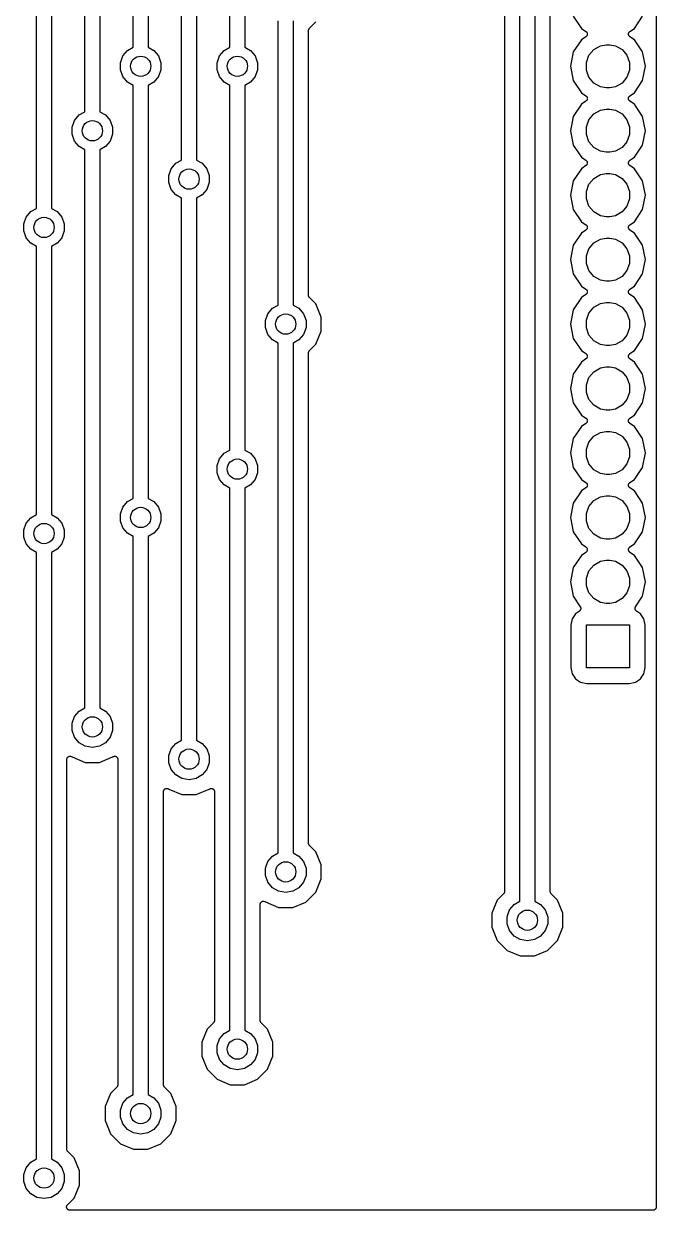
# Model space of a CAD drawing. Extents: x 64 to 244, y -149 to -41.
# Drawn here: x 219.54 to 244.47, y -149.22 to -102.46 of the extents above; entities that cross this region are included whole.
import ezdxf

# ---------------------------------------------------------------- set-up
doc = ezdxf.new("R2010")
doc.units = 0
doc.header["$MEASUREMENT"] = 0
doc.layers.add('BLACK', color=7, linetype='CONTINUOUS')

msp = doc.modelspace()

# ---------------------------------------------------------------- linework, layer by layer
at = {"layer": 'BLACK', "linetype": 'CONTINUOUS'}
for p, q in [((244.475, -42.037), (244.475, -149.098)), ((239.095, -137.044), (239.095, -71.8706)), ((239.695, -71.8706), (239.695, -137.044)), ((240.295, -136.662), (240.295, -72.2525)), ((227.665, -103.389), (227.665, -82.6656)), ((228.265, -82.6656), (228.265, -103.389)), ((223.855, -103.389), (223.855, -85.2056)), ((224.455, -85.2056), (224.455, -103.389)), ((220.045, -109.739), (220.045, -87.7456)), ((220.645, -87.7456), (220.645, -109.739)), ((238.495, -93.9915), (238.495, -136.662)), ((221.95, -105.929), (221.95, -98.5406)), ((222.55, -98.5406), (222.55, -105.929)), ((225.76, -107.834), (225.76, -101.081)), ((226.36, -101.081), (226.36, -107.834)), ((229.57, -113.549), (229.57, -102.351)), ((230.17, -102.351), (230.17, -113.549)), ((230.807, -102.643), (231.057, -102.393)), ((241.204, -102.166), (241.525, -102.645)), ((243.615, -102.645), (243.936, -102.166)), ((230.77, -102.721), (230.775, -102.705)), ((230.771, -102.727), (230.77, -102.721)), ((230.77, -102.733), (230.771, -102.727)), ((230.77, -113.167), (230.77, -102.733)), ((230.775, -102.705), (230.778, -102.689)), ((230.778, -102.689), (230.78, -102.684)), ((230.78, -102.684), (230.782, -102.679)), ((230.782, -102.679), (230.791, -102.665)), ((230.791, -102.665), (230.8, -102.651)), ((230.8, -102.651), (230.804, -102.647)), ((230.804, -102.647), (230.807, -102.643)), ((241.525, -102.645), (241.703, -102.764)), ((241.703, -102.764), (241.713, -102.774)), ((241.713, -102.774), (241.724, -102.782)), ((241.724, -102.782), (241.729, -102.789)), ((241.729, -102.789), (241.735, -102.795)), ((241.735, -102.795), (241.741, -102.807)), ((241.741, -102.807), (241.748, -102.819)), ((241.748, -102.819), (241.75, -102.827)), ((241.75, -102.827), (241.754, -102.834)), ((241.754, -102.834), (241.756, -102.848)), ((241.756, -102.848), (241.759, -102.862)), ((241.759, -102.862), (241.758, -102.87)), ((241.758, -102.87), (241.759, -102.878)), ((243.381, -102.862), (243.384, -102.848)), ((243.382, -102.87), (243.381, -102.862)), ((243.381, -102.878), (243.382, -102.87)), ((243.384, -102.848), (243.386, -102.834)), ((243.386, -102.834), (243.39, -102.827)), ((243.39, -102.827), (243.392, -102.819)), ((243.392, -102.819), (243.399, -102.807)), ((243.399, -102.807), (243.405, -102.795)), ((243.405, -102.795), (243.411, -102.789)), ((243.411, -102.789), (243.416, -102.782)), ((243.416, -102.782), (243.427, -102.774)), ((243.427, -102.774), (243.437, -102.764)), ((243.437, -102.764), (243.615, -102.645)), ((241.525, -103.095), (241.204, -103.574)), ((241.703, -102.976), (241.525, -103.095)), ((241.713, -102.966), (241.703, -102.976)), ((241.724, -102.958), (241.713, -102.966)), ((241.729, -102.951), (241.724, -102.958)), ((241.735, -102.945), (241.729, -102.951)), ((241.741, -102.933), (241.735, -102.945)), ((241.748, -102.921), (241.741, -102.933)), ((241.75, -102.913), (241.748, -102.921)), ((241.754, -102.906), (241.75, -102.913)), ((241.756, -102.892), (241.754, -102.906)), ((241.759, -102.878), (241.756, -102.892)), ((242.015, -103.479), (242.275, -103.329)), ((242.275, -103.329), (242.496, -103.29)), ((242.496, -103.29), (242.644, -103.29)), ((242.644, -103.29), (242.865, -103.329)), ((242.865, -103.329), (243.125, -103.479)), ((243.384, -102.892), (243.381, -102.878)), ((243.386, -102.906), (243.384, -102.892)), ((243.39, -102.913), (243.386, -102.906)), ((243.392, -102.921), (243.39, -102.913)), ((243.399, -102.933), (243.392, -102.921)), ((243.405, -102.945), (243.399, -102.933)), ((243.411, -102.951), (243.405, -102.945)), ((243.416, -102.958), (243.411, -102.951)), ((243.427, -102.966), (243.416, -102.958)), ((243.437, -102.976), (243.427, -102.966)), ((243.615, -103.095), (243.437, -102.976)), ((243.936, -103.574), (243.615, -103.095)), ((223.355, -103.999), (223.451, -103.734)), ((223.451, -103.734), (223.633, -103.518)), ((223.633, -103.518), (223.855, -103.389)), ((224.455, -103.389), (224.677, -103.518)), ((224.677, -103.518), (224.859, -103.734)), ((224.859, -103.734), (224.955, -103.999)), ((227.165, -103.999), (227.261, -103.734)), ((227.261, -103.734), (227.443, -103.518)), ((227.443, -103.518), (227.665, -103.389)), ((228.265, -103.389), (228.487, -103.518)), ((228.487, -103.518), (228.669, -103.734)), ((228.669, -103.734), (228.765, -103.999)), ((241.204, -103.574), (241.092, -104.14)), ((241.72, -103.99), (241.823, -103.708)), ((241.823, -103.708), (242.015, -103.479)), ((243.125, -103.479), (243.317, -103.708)), ((243.317, -103.708), (243.42, -103.99)), ((244.048, -104.14), (243.936, -103.574)), ((223.355, -104.281), (223.355, -103.999)), ((224.955, -103.999), (224.955, -104.281)), ((227.165, -104.281), (227.165, -103.999)), ((228.765, -103.999), (228.765, -104.281)), ((241.092, -104.14), (241.204, -104.706)), ((241.72, -104.29), (241.72, -103.99)), ((243.42, -103.99), (243.42, -104.29)), ((243.936, -104.706), (244.048, -104.14)), ((223.451, -104.546), (223.355, -104.281)), ((223.633, -104.762), (223.451, -104.546)), ((224.859, -104.546), (224.677, -104.762)), ((224.955, -104.281), (224.859, -104.546)), ((227.261, -104.546), (227.165, -104.281)), ((227.443, -104.762), (227.261, -104.546)), ((228.669, -104.546), (228.487, -104.762)), ((228.765, -104.281), (228.669, -104.546)), ((241.204, -104.706), (241.525, -105.185)), ((241.823, -104.572), (241.72, -104.29)), ((242.015, -104.801), (241.823, -104.572)), ((243.317, -104.572), (243.125, -104.801)), ((243.42, -104.29), (243.317, -104.572)), ((243.615, -105.185), (243.936, -104.706)), ((223.855, -104.891), (223.633, -104.762)), ((223.855, -121.169), (223.855, -104.891)), ((224.677, -104.762), (224.455, -104.891)), ((224.455, -104.891), (224.455, -121.169)), ((227.665, -104.891), (227.443, -104.762)), ((227.665, -119.264), (227.665, -104.891)), ((228.487, -104.762), (228.265, -104.891)), ((228.265, -104.891), (228.265, -119.264)), ((241.525, -105.185), (241.703, -105.304)), ((242.275, -104.951), (242.015, -104.801)), ((242.496, -104.99), (242.275, -104.951)), ((242.644, -104.99), (242.496, -104.99)), ((242.865, -104.951), (242.644, -104.99)), ((243.125, -104.801), (242.865, -104.951)), ((243.437, -105.304), (243.615, -105.185)), ((241.525, -105.635), (241.204, -106.114)), ((241.703, -105.516), (241.525, -105.635)), ((241.703, -105.304), (241.713, -105.314)), ((241.713, -105.506), (241.703, -105.516)), ((241.713, -105.314), (241.724, -105.322)), ((241.724, -105.498), (241.713, -105.506)), ((241.724, -105.322), (241.729, -105.329)), ((241.729, -105.491), (241.724, -105.498)), ((241.729, -105.329), (241.735, -105.335)), ((241.735, -105.485), (241.729, -105.491)), ((241.735, -105.335), (241.741, -105.347)), ((241.741, -105.473), (241.735, -105.485)), ((241.741, -105.347), (241.748, -105.359)), ((241.748, -105.461), (241.741, -105.473)), ((241.748, -105.359), (241.75, -105.367)), ((241.75, -105.453), (241.748, -105.461)), ((241.75, -105.367), (241.754, -105.374)), ((241.754, -105.446), (241.75, -105.453)), ((241.754, -105.374), (241.756, -105.388)), ((241.756, -105.432), (241.754, -105.446)), ((241.756, -105.388), (241.759, -105.402)), ((241.759, -105.418), (241.756, -105.432)), ((241.759, -105.402), (241.758, -105.41)), ((241.758, -105.41), (241.759, -105.418)), ((243.381, -105.402), (243.384, -105.388)), ((243.382, -105.41), (243.381, -105.402)), ((243.381, -105.418), (243.382, -105.41)), ((243.384, -105.432), (243.381, -105.418)), ((243.384, -105.388), (243.386, -105.374)), ((243.386, -105.446), (243.384, -105.432)), ((243.386, -105.374), (243.39, -105.367)), ((243.39, -105.453), (243.386, -105.446)), ((243.39, -105.367), (243.392, -105.359)), ((243.392, -105.461), (243.39, -105.453)), ((243.392, -105.359), (243.399, -105.347)), ((243.399, -105.473), (243.392, -105.461)), ((243.399, -105.347), (243.405, -105.335)), ((243.405, -105.485), (243.399, -105.473)), ((243.405, -105.335), (243.411, -105.329)), ((243.411, -105.491), (243.405, -105.485)), ((243.411, -105.329), (243.416, -105.322)), ((243.416, -105.498), (243.411, -105.491)), ((243.416, -105.322), (243.427, -105.314)), ((243.427, -105.506), (243.416, -105.498)), ((243.427, -105.314), (243.437, -105.304)), ((243.437, -105.516), (243.427, -105.506)), ((243.615, -105.635), (243.437, -105.516)), ((243.936, -106.114), (243.615, -105.635)), ((221.546, -106.274), (221.728, -106.058)), ((221.728, -106.058), (221.95, -105.929)), ((222.55, -105.929), (222.772, -106.058)), ((222.772, -106.058), (222.954, -106.274)), ((241.204, -106.114), (241.092, -106.68)), ((241.823, -106.248), (242.015, -106.019)), ((242.015, -106.019), (242.275, -105.869)), ((242.275, -105.869), (242.496, -105.83)), ((242.496, -105.83), (242.644, -105.83)), ((242.644, -105.83), (242.865, -105.869)), ((242.865, -105.869), (243.125, -106.019)), ((243.125, -106.019), (243.317, -106.248)), ((244.048, -106.68), (243.936, -106.114)), ((221.45, -106.539), (221.546, -106.274)), ((221.45, -106.821), (221.45, -106.539)), ((222.954, -106.274), (223.05, -106.539)), ((223.05, -106.539), (223.05, -106.821)), ((241.72, -106.53), (241.823, -106.248)), ((241.72, -106.83), (241.72, -106.53)), ((243.317, -106.248), (243.42, -106.53)), ((243.42, -106.53), (243.42, -106.83)), ((221.546, -107.086), (221.45, -106.821)), ((223.05, -106.821), (222.954, -107.086)), ((241.092, -106.68), (241.204, -107.246)), ((241.823, -107.112), (241.72, -106.83)), ((243.42, -106.83), (243.317, -107.112)), ((243.936, -107.246), (244.048, -106.68)), ((221.728, -107.302), (221.546, -107.086)), ((221.95, -107.431), (221.728, -107.302)), ((221.95, -129.424), (221.95, -107.431)), ((222.772, -107.302), (222.55, -107.431)), ((222.55, -107.431), (222.55, -129.424)), ((222.954, -107.086), (222.772, -107.302)), ((241.204, -107.246), (241.525, -107.725)), ((242.015, -107.341), (241.823, -107.112)), ((242.275, -107.491), (242.015, -107.341)), ((242.496, -107.53), (242.275, -107.491)), ((242.644, -107.53), (242.496, -107.53)), ((242.865, -107.491), (242.644, -107.53)), ((243.125, -107.341), (242.865, -107.491)), ((243.317, -107.112), (243.125, -107.341)), ((243.615, -107.725), (243.936, -107.246)), ((225.356, -108.179), (225.538, -107.963)), ((225.538, -107.963), (225.76, -107.834)), ((226.36, -107.834), (226.582, -107.963)), ((226.582, -107.963), (226.764, -108.179)), ((241.525, -107.725), (241.703, -107.844)), ((241.703, -107.844), (241.713, -107.854)), ((241.713, -107.854), (241.724, -107.862)), ((241.724, -107.862), (241.729, -107.869)), ((241.729, -107.869), (241.735, -107.875)), ((241.735, -107.875), (241.741, -107.887)), ((241.741, -108.013), (241.735, -108.025)), ((241.741, -107.887), (241.748, -107.899)), ((241.748, -108.001), (241.741, -108.013)), ((241.748, -107.899), (241.75, -107.907)), ((241.75, -107.993), (241.748, -108.001)), ((241.75, -107.907), (241.754, -107.914)), ((241.754, -107.986), (241.75, -107.993)), ((241.754, -107.914), (241.756, -107.928)), ((241.756, -107.972), (241.754, -107.986)), ((241.756, -107.928), (241.759, -107.942)), ((241.759, -107.958), (241.756, -107.972)), ((241.759, -107.942), (241.758, -107.95)), ((241.758, -107.95), (241.759, -107.958)), ((243.381, -107.942), (243.384, -107.928)), ((243.382, -107.95), (243.381, -107.942)), ((243.381, -107.958), (243.382, -107.95)), ((243.384, -107.972), (243.381, -107.958)), ((243.384, -107.928), (243.386, -107.914)), ((243.386, -107.986), (243.384, -107.972)), ((243.386, -107.914), (243.39, -107.907)), ((243.39, -107.993), (243.386, -107.986)), ((243.39, -107.907), (243.392, -107.899)), ((243.392, -108.001), (243.39, -107.993)), ((243.392, -107.899), (243.399, -107.887)), ((243.399, -108.013), (243.392, -108.001)), ((243.399, -107.887), (243.405, -107.875)), ((243.405, -108.025), (243.399, -108.013)), ((243.405, -107.875), (243.411, -107.869)), ((243.411, -107.869), (243.416, -107.862)), ((243.416, -107.862), (243.427, -107.854)), ((243.427, -107.854), (243.437, -107.844)), ((243.437, -107.844), (243.615, -107.725)), ((225.26, -108.444), (225.356, -108.179)), ((225.26, -108.726), (225.26, -108.444)), ((226.764, -108.179), (226.86, -108.444)), ((226.86, -108.444), (226.86, -108.726)), ((241.525, -108.175), (241.204, -108.654)), ((241.703, -108.056), (241.525, -108.175)), ((241.713, -108.046), (241.703, -108.056)), ((241.724, -108.038), (241.713, -108.046)), ((241.729, -108.031), (241.724, -108.038)), ((241.735, -108.025), (241.729, -108.031)), ((242.015, -108.559), (242.275, -108.409)), ((242.275, -108.409), (242.496, -108.37)), ((242.496, -108.37), (242.644, -108.37)), ((242.644, -108.37), (242.865, -108.409)), ((242.865, -108.409), (243.125, -108.559)), ((243.411, -108.031), (243.405, -108.025)), ((243.416, -108.038), (243.411, -108.031)), ((243.427, -108.046), (243.416, -108.038)), ((243.437, -108.056), (243.427, -108.046)), ((243.615, -108.175), (243.437, -108.056)), ((243.936, -108.654), (243.615, -108.175)), ((225.356, -108.991), (225.26, -108.726)), ((226.86, -108.726), (226.764, -108.991)), ((241.204, -108.654), (241.092, -109.22)), ((241.72, -109.07), (241.823, -108.788)), ((241.823, -108.788), (242.015, -108.559)), ((243.125, -108.559), (243.317, -108.788)), ((243.317, -108.788), (243.42, -109.07)), ((244.048, -109.22), (243.936, -108.654)), ((225.538, -109.207), (225.356, -108.991)), ((225.76, -109.336), (225.538, -109.207)), ((225.76, -130.694), (225.76, -109.336)), ((226.582, -109.207), (226.36, -109.336)), ((226.36, -109.336), (226.36, -130.694)), ((226.764, -108.991), (226.582, -109.207)), ((241.092, -109.22), (241.204, -109.786)), ((241.72, -109.37), (241.72, -109.07)), ((241.823, -109.652), (241.72, -109.37)), ((243.42, -109.37), (243.317, -109.652)), ((243.42, -109.07), (243.42, -109.37)), ((243.936, -109.786), (244.048, -109.22)), ((219.641, -110.084), (219.823, -109.868)), ((219.823, -109.868), (220.045, -109.739)), ((220.645, -109.739), (220.867, -109.868)), ((220.867, -109.868), (221.049, -110.084)), ((241.204, -109.786), (241.525, -110.265)), ((242.015, -109.881), (241.823, -109.652)), ((242.275, -110.031), (242.015, -109.881)), ((243.125, -109.881), (242.865, -110.031)), ((243.317, -109.652), (243.125, -109.881)), ((243.615, -110.265), (243.936, -109.786)), ((219.545, -110.349), (219.641, -110.084)), ((219.545, -110.631), (219.545, -110.349)), ((221.049, -110.084), (221.145, -110.349)), ((221.145, -110.349), (221.145, -110.631)), ((241.525, -110.265), (241.703, -110.384)), ((242.496, -110.07), (242.275, -110.031)), ((242.644, -110.07), (242.496, -110.07)), ((242.865, -110.031), (242.644, -110.07)), ((243.437, -110.384), (243.615, -110.265)), ((219.641, -110.896), (219.545, -110.631)), ((221.145, -110.631), (221.049, -110.896)), ((241.525, -110.715), (241.204, -111.194)), ((241.703, -110.596), (241.525, -110.715)), ((241.703, -110.384), (241.713, -110.394)), ((241.713, -110.586), (241.703, -110.596)), ((241.713, -110.394), (241.724, -110.402)), ((241.724, -110.578), (241.713, -110.586)), ((241.724, -110.402), (241.729, -110.409)), ((241.729, -110.571), (241.724, -110.578)), ((241.729, -110.409), (241.735, -110.415)), ((241.735, -110.565), (241.729, -110.571)), ((241.735, -110.415), (241.741, -110.427)), ((241.741, -110.553), (241.735, -110.565)), ((241.741, -110.427), (241.748, -110.439)), ((241.748, -110.541), (241.741, -110.553)), ((241.748, -110.439), (241.75, -110.447)), ((241.75, -110.533), (241.748, -110.541)), ((241.75, -110.447), (241.754, -110.454)), ((241.754, -110.526), (241.75, -110.533)), ((241.754, -110.454), (241.756, -110.468)), ((241.756, -110.512), (241.754, -110.526)), ((241.756, -110.468), (241.759, -110.482)), ((241.759, -110.498), (241.756, -110.512)), ((241.759, -110.482), (241.758, -110.49)), ((241.758, -110.49), (241.759, -110.498)), ((243.381, -110.482), (243.384, -110.468)), ((243.382, -110.49), (243.381, -110.482)), ((243.381, -110.498), (243.382, -110.49)), ((243.384, -110.512), (243.381, -110.498)), ((243.384, -110.468), (243.386, -110.454)), ((243.386, -110.526), (243.384, -110.512)), ((243.386, -110.454), (243.39, -110.447)), ((243.39, -110.533), (243.386, -110.526)), ((243.39, -110.447), (243.392, -110.439)), ((243.392, -110.541), (243.39, -110.533)), ((243.392, -110.439), (243.399, -110.427)), ((243.399, -110.553), (243.392, -110.541)), ((243.399, -110.427), (243.405, -110.415)), ((243.405, -110.565), (243.399, -110.553)), ((243.405, -110.415), (243.411, -110.409)), ((243.411, -110.571), (243.405, -110.565)), ((243.411, -110.409), (243.416, -110.402)), ((243.416, -110.578), (243.411, -110.571)), ((243.416, -110.402), (243.427, -110.394)), ((243.427, -110.586), (243.416, -110.578)), ((243.427, -110.394), (243.437, -110.384)), ((243.437, -110.596), (243.427, -110.586)), ((243.615, -110.715), (243.437, -110.596)), ((243.936, -111.194), (243.615, -110.715)), ((219.823, -111.112), (219.641, -110.896)), ((220.045, -111.241), (219.823, -111.112)), ((220.045, -121.804), (220.045, -111.241)), ((220.867, -111.112), (220.645, -111.241)), ((220.645, -111.241), (220.645, -121.804)), ((221.049, -110.896), (220.867, -111.112)), ((241.204, -111.194), (241.092, -111.76)), ((241.823, -111.328), (242.015, -111.099)), ((242.015, -111.099), (242.275, -110.949)), ((242.275, -110.949), (242.496, -110.91)), ((242.496, -110.91), (242.644, -110.91)), ((242.644, -110.91), (242.865, -110.949)), ((242.865, -110.949), (243.125, -111.099)), ((243.125, -111.099), (243.317, -111.328)), ((244.048, -111.76), (243.936, -111.194)), ((241.092, -111.76), (241.204, -112.326)), ((241.72, -111.61), (241.823, -111.328)), ((241.72, -111.91), (241.72, -111.61)), ((243.317, -111.328), (243.42, -111.61)), ((243.42, -111.61), (243.42, -111.91)), ((243.936, -112.326), (244.048, -111.76)), ((241.823, -112.192), (241.72, -111.91)), ((242.015, -112.421), (241.823, -112.192)), ((243.317, -112.192), (243.125, -112.421)), ((243.42, -111.91), (243.317, -112.192)), ((241.204, -112.326), (241.525, -112.805)), ((242.275, -112.571), (242.015, -112.421)), ((242.496, -112.61), (242.275, -112.571)), ((242.644, -112.61), (242.496, -112.61)), ((242.865, -112.571), (242.644, -112.61)), ((243.125, -112.421), (242.865, -112.571)), ((243.615, -112.805), (243.936, -112.326)), ((241.525, -112.805), (241.703, -112.924)), ((241.703, -113.136), (241.525, -113.255)), ((241.703, -112.924), (241.713, -112.934)), ((241.713, -113.126), (241.703, -113.136)), ((241.713, -112.934), (241.724, -112.942)), ((241.724, -113.118), (241.713, -113.126)), ((241.724, -112.942), (241.729, -112.949)), ((241.729, -113.111), (241.724, -113.118)), ((241.729, -112.949), (241.735, -112.955)), ((241.735, -113.105), (241.729, -113.111)), ((241.735, -112.955), (241.741, -112.967)), ((241.741, -113.093), (241.735, -113.105)), ((241.741, -112.967), (241.748, -112.979)), ((241.748, -113.081), (241.741, -113.093)), ((241.748, -112.979), (241.75, -112.987)), ((241.75, -113.073), (241.748, -113.081)), ((241.75, -112.987), (241.754, -112.994)), ((241.754, -113.066), (241.75, -113.073)), ((241.754, -112.994), (241.756, -113.008)), ((241.756, -113.052), (241.754, -113.066)), ((241.756, -113.008), (241.759, -113.022)), ((241.759, -113.038), (241.756, -113.052)), ((241.759, -113.022), (241.758, -113.03)), ((241.758, -113.03), (241.759, -113.038)), ((243.381, -113.022), (243.384, -113.008)), ((243.382, -113.03), (243.381, -113.022)), ((243.381, -113.038), (243.382, -113.03)), ((243.384, -113.052), (243.381, -113.038)), ((243.384, -113.008), (243.386, -112.994)), ((243.386, -113.066), (243.384, -113.052)), ((243.386, -112.994), (243.39, -112.987)), ((243.39, -113.073), (243.386, -113.066)), ((243.39, -112.987), (243.392, -112.979)), ((243.392, -113.081), (243.39, -113.073)), ((243.392, -112.979), (243.399, -112.967)), ((243.399, -113.093), (243.392, -113.081)), ((243.399, -112.967), (243.405, -112.955)), ((243.405, -113.105), (243.399, -113.093)), ((243.405, -112.955), (243.411, -112.949)), ((243.411, -113.111), (243.405, -113.105)), ((243.411, -112.949), (243.416, -112.942)), ((243.416, -113.118), (243.411, -113.111)), ((243.416, -112.942), (243.427, -112.934)), ((243.427, -113.126), (243.416, -113.118)), ((243.427, -112.934), (243.437, -112.924)), ((243.437, -113.136), (243.427, -113.126)), ((243.437, -112.924), (243.615, -112.805)), ((243.615, -113.255), (243.437, -113.136)), ((229.348, -113.678), (229.57, -113.549)), ((230.17, -113.549), (230.392, -113.678)), ((230.771, -113.173), (230.77, -113.167)), ((230.77, -113.179), (230.771, -113.173)), ((230.775, -113.195), (230.77, -113.179)), ((230.778, -113.211), (230.775, -113.195)), ((230.78, -113.216), (230.778, -113.211)), ((230.782, -113.221), (230.78, -113.216)), ((230.791, -113.235), (230.782, -113.221)), ((230.8, -113.249), (230.791, -113.235)), ((230.804, -113.253), (230.8, -113.249)), ((230.807, -113.257), (230.804, -113.253)), ((231.057, -113.507), (230.807, -113.257)), ((231.27, -114.022), (231.057, -113.507)), ((241.525, -113.255), (241.204, -113.734)), ((242.015, -113.639), (242.275, -113.489)), ((242.275, -113.489), (242.496, -113.45)), ((242.496, -113.45), (242.644, -113.45)), ((242.644, -113.45), (242.865, -113.489)), ((242.865, -113.489), (243.125, -113.639)), ((243.936, -113.734), (243.615, -113.255)), ((229.07, -114.159), (229.166, -113.894)), ((229.166, -113.894), (229.348, -113.678)), ((230.392, -113.678), (230.574, -113.894)), ((230.574, -113.894), (230.67, -114.159)), ((231.27, -114.578), (231.27, -114.022)), ((241.204, -113.734), (241.092, -114.3)), ((241.72, -114.15), (241.823, -113.868)), ((241.823, -113.868), (242.015, -113.639)), ((243.125, -113.639), (243.317, -113.868)), ((243.317, -113.868), (243.42, -114.15)), ((244.048, -114.3), (243.936, -113.734)), ((229.07, -114.441), (229.07, -114.159)), ((229.166, -114.706), (229.07, -114.441)), ((230.67, -114.441), (230.574, -114.706)), ((230.67, -114.159), (230.67, -114.441)), ((241.092, -114.3), (241.204, -114.866)), ((241.72, -114.45), (241.72, -114.15)), ((241.823, -114.732), (241.72, -114.45)), ((243.42, -114.45), (243.317, -114.732)), ((243.42, -114.15), (243.42, -114.45)), ((243.936, -114.866), (244.048, -114.3)), ((229.348, -114.922), (229.166, -114.706)), ((229.57, -115.051), (229.348, -114.922)), ((230.392, -114.922), (230.17, -115.051)), ((230.574, -114.706), (230.392, -114.922)), ((231.057, -115.093), (231.27, -114.578)), ((241.204, -114.866), (241.525, -115.345)), ((242.015, -114.961), (241.823, -114.732)), ((242.275, -115.111), (242.015, -114.961)), ((243.125, -114.961), (242.865, -115.111)), ((243.317, -114.732), (243.125, -114.961)), ((243.615, -115.345), (243.936, -114.866)), ((229.57, -135.139), (229.57, -115.051)), ((230.17, -115.051), (230.17, -135.139)), ((230.77, -115.421), (230.775, -115.405)), ((230.771, -115.427), (230.77, -115.421)), ((230.77, -115.433), (230.771, -115.427)), ((230.77, -134.757), (230.77, -115.433)), ((230.775, -115.405), (230.778, -115.389)), ((230.778, -115.389), (230.78, -115.384)), ((230.78, -115.384), (230.782, -115.379)), ((230.782, -115.379), (230.791, -115.365)), ((230.791, -115.365), (230.8, -115.351)), ((230.8, -115.351), (230.804, -115.347)), ((230.804, -115.347), (230.807, -115.343)), ((230.807, -115.343), (231.057, -115.093)), ((241.525, -115.345), (241.703, -115.464)), ((241.703, -115.464), (241.713, -115.474)), ((241.713, -115.474), (241.724, -115.482)), ((241.724, -115.482), (241.729, -115.489)), ((241.729, -115.489), (241.735, -115.495)), ((241.735, -115.495), (241.741, -115.507)), ((242.496, -115.15), (242.275, -115.111)), ((242.644, -115.15), (242.496, -115.15)), ((242.865, -115.111), (242.644, -115.15)), ((243.399, -115.507), (243.405, -115.495)), ((243.405, -115.495), (243.411, -115.489)), ((243.411, -115.489), (243.416, -115.482)), ((243.416, -115.482), (243.427, -115.474)), ((243.427, -115.474), (243.437, -115.464)), ((243.437, -115.464), (243.615, -115.345)), ((241.525, -115.795), (241.204, -116.274)), ((241.703, -115.676), (241.525, -115.795)), ((241.713, -115.666), (241.703, -115.676)), ((241.724, -115.658), (241.713, -115.666)), ((241.729, -115.651), (241.724, -115.658)), ((241.735, -115.645), (241.729, -115.651)), ((241.741, -115.633), (241.735, -115.645)), ((241.741, -115.507), (241.748, -115.519)), ((241.748, -115.621), (241.741, -115.633)), ((241.748, -115.519), (241.75, -115.527)), ((241.75, -115.613), (241.748, -115.621)), ((241.75, -115.527), (241.754, -115.534)), ((241.754, -115.606), (241.75, -115.613)), ((241.754, -115.534), (241.756, -115.548)), ((241.756, -115.592), (241.754, -115.606)), ((241.756, -115.548), (241.759, -115.562)), ((241.759, -115.578), (241.756, -115.592)), ((241.759, -115.562), (241.758, -115.57)), ((241.758, -115.57), (241.759, -115.578)), ((243.381, -115.562), (243.384, -115.548)), ((243.382, -115.57), (243.381, -115.562)), ((243.381, -115.578), (243.382, -115.57)), ((243.384, -115.592), (243.381, -115.578)), ((243.384, -115.548), (243.386, -115.534)), ((243.386, -115.606), (243.384, -115.592)), ((243.386, -115.534), (243.39, -115.527)), ((243.39, -115.613), (243.386, -115.606)), ((243.39, -115.527), (243.392, -115.519)), ((243.392, -115.621), (243.39, -115.613)), ((243.392, -115.519), (243.399, -115.507)), ((243.399, -115.633), (243.392, -115.621)), ((243.405, -115.645), (243.399, -115.633)), ((243.411, -115.651), (243.405, -115.645)), ((243.416, -115.658), (243.411, -115.651)), ((243.427, -115.666), (243.416, -115.658)), ((243.437, -115.676), (243.427, -115.666)), ((243.615, -115.795), (243.437, -115.676)), ((243.936, -116.274), (243.615, -115.795)), ((241.204, -116.274), (241.092, -116.84)), ((241.72, -116.69), (241.823, -116.408)), ((241.823, -116.408), (242.015, -116.179)), ((242.015, -116.179), (242.275, -116.029)), ((242.275, -116.029), (242.496, -115.99)), ((242.496, -115.99), (242.644, -115.99)), ((242.644, -115.99), (242.865, -116.029)), ((242.865, -116.029), (243.125, -116.179)), ((243.125, -116.179), (243.317, -116.408)), ((243.317, -116.408), (243.42, -116.69)), ((244.048, -116.84), (243.936, -116.274)), ((241.092, -116.84), (241.204, -117.406)), ((241.72, -116.99), (241.72, -116.69)), ((243.42, -116.69), (243.42, -116.99)), ((243.936, -117.406), (244.048, -116.84)), ((241.823, -117.272), (241.72, -116.99)), ((242.015, -117.501), (241.823, -117.272)), ((243.317, -117.272), (243.125, -117.501)), ((243.42, -116.99), (243.317, -117.272)), ((241.204, -117.406), (241.525, -117.885)), ((242.275, -117.651), (242.015, -117.501)), ((242.496, -117.69), (242.275, -117.651)), ((242.644, -117.69), (242.496, -117.69)), ((242.865, -117.651), (242.644, -117.69)), ((243.125, -117.501), (242.865, -117.651)), ((243.615, -117.885), (243.936, -117.406)), ((241.525, -117.885), (241.703, -118.004)), ((241.703, -118.216), (241.525, -118.335)), ((241.703, -118.004), (241.713, -118.014)), ((241.713, -118.206), (241.703, -118.216)), ((241.713, -118.014), (241.724, -118.022)), ((241.724, -118.198), (241.713, -118.206)), ((241.724, -118.022), (241.729, -118.029)), ((241.729, -118.191), (241.724, -118.198)), ((241.729, -118.029), (241.735, -118.035)), ((241.735, -118.185), (241.729, -118.191)), ((241.735, -118.035), (241.741, -118.047)), ((241.741, -118.173), (241.735, -118.185)), ((241.741, -118.047), (241.748, -118.059)), ((241.748, -118.161), (241.741, -118.173)), ((241.748, -118.059), (241.75, -118.067)), ((241.75, -118.153), (241.748, -118.161)), ((241.75, -118.067), (241.754, -118.074)), ((241.754, -118.146), (241.75, -118.153)), ((241.754, -118.074), (241.756, -118.088)), ((241.756, -118.132), (241.754, -118.146)), ((241.756, -118.088), (241.759, -118.102)), ((241.759, -118.118), (241.756, -118.132)), ((241.759, -118.102), (241.758, -118.11)), ((241.758, -118.11), (241.759, -118.118)), ((243.381, -118.102), (243.384, -118.088)), ((243.382, -118.11), (243.381, -118.102)), ((243.381, -118.118), (243.382, -118.11)), ((243.384, -118.132), (243.381, -118.118)), ((243.384, -118.088), (243.386, -118.074)), ((243.386, -118.146), (243.384, -118.132)), ((243.386, -118.074), (243.39, -118.067)), ((243.39, -118.153), (243.386, -118.146)), ((243.39, -118.067), (243.392, -118.059)), ((243.392, -118.161), (243.39, -118.153)), ((243.392, -118.059), (243.399, -118.047)), ((243.399, -118.173), (243.392, -118.161)), ((243.399, -118.047), (243.405, -118.035)), ((243.405, -118.185), (243.399, -118.173)), ((243.405, -118.035), (243.411, -118.029)), ((243.411, -118.191), (243.405, -118.185)), ((243.411, -118.029), (243.416, -118.022)), ((243.416, -118.198), (243.411, -118.191)), ((243.416, -118.022), (243.427, -118.014)), ((243.427, -118.206), (243.416, -118.198)), ((243.427, -118.014), (243.437, -118.004)), ((243.437, -118.216), (243.427, -118.206)), ((243.437, -118.004), (243.615, -117.885)), ((243.615, -118.335), (243.437, -118.216)), ((241.525, -118.335), (241.204, -118.814)), ((241.823, -118.948), (242.015, -118.719)), ((242.015, -118.719), (242.275, -118.569)), ((242.275, -118.569), (242.496, -118.53)), ((242.496, -118.53), (242.644, -118.53)), ((242.644, -118.53), (242.865, -118.569)), ((242.865, -118.569), (243.125, -118.719)), ((243.125, -118.719), (243.317, -118.948)), ((243.936, -118.814), (243.615, -118.335)), ((241.204, -118.814), (241.092, -119.38)), ((241.72, -119.23), (241.823, -118.948)), ((241.72, -119.53), (241.72, -119.23)), ((243.317, -118.948), (243.42, -119.23)), ((243.42, -119.23), (243.42, -119.53)), ((244.048, -119.38), (243.936, -118.814)), ((227.165, -119.874), (227.261, -119.609)), ((227.261, -119.609), (227.443, -119.393)), ((227.443, -119.393), (227.665, -119.264)), ((228.265, -119.264), (228.487, -119.393)), ((228.487, -119.393), (228.669, -119.609)), ((228.669, -119.609), (228.765, -119.874)), ((241.092, -119.38), (241.204, -119.946)), ((241.823, -119.812), (241.72, -119.53)), ((243.42, -119.53), (243.317, -119.812)), ((243.936, -119.946), (244.048, -119.38)), ((227.165, -120.156), (227.165, -119.874)), ((227.261, -120.421), (227.165, -120.156)), ((228.765, -120.156), (228.669, -120.421)), ((228.765, -119.874), (228.765, -120.156)), ((241.204, -119.946), (241.525, -120.425)), ((242.015, -120.041), (241.823, -119.812)), ((242.275, -120.191), (242.015, -120.041)), ((243.125, -120.041), (242.865, -120.191)), ((243.317, -119.812), (243.125, -120.041)), ((243.615, -120.425), (243.936, -119.946)), ((227.443, -120.637), (227.261, -120.421)), ((227.665, -120.766), (227.443, -120.637)), ((228.487, -120.637), (228.265, -120.766)), ((228.669, -120.421), (228.487, -120.637)), ((241.525, -120.425), (241.703, -120.544)), ((241.703, -120.544), (241.713, -120.554)), ((241.713, -120.554), (241.724, -120.562)), ((241.724, -120.562), (241.729, -120.569)), ((241.729, -120.569), (241.735, -120.575)), ((241.735, -120.575), (241.741, -120.587)), ((241.741, -120.587), (241.748, -120.599)), ((241.748, -120.599), (241.75, -120.607)), ((241.75, -120.607), (241.754, -120.614)), ((241.754, -120.614), (241.756, -120.628)), ((241.756, -120.628), (241.759, -120.642)), ((241.759, -120.642), (241.758, -120.65)), ((242.496, -120.23), (242.275, -120.191)), ((242.644, -120.23), (242.496, -120.23)), ((242.865, -120.191), (242.644, -120.23)), ((243.381, -120.642), (243.384, -120.628)), ((243.382, -120.65), (243.381, -120.642)), ((243.384, -120.628), (243.386, -120.614)), ((243.386, -120.614), (243.39, -120.607)), ((243.39, -120.607), (243.392, -120.599)), ((243.392, -120.599), (243.399, -120.587)), ((243.399, -120.587), (243.405, -120.575)), ((243.405, -120.575), (243.411, -120.569)), ((243.411, -120.569), (243.416, -120.562)), ((243.416, -120.562), (243.427, -120.554)), ((243.427, -120.554), (243.437, -120.544)), ((243.437, -120.544), (243.615, -120.425)), ((227.665, -142.124), (227.665, -120.766)), ((228.265, -120.766), (228.265, -142.124)), ((241.525, -120.875), (241.204, -121.354)), ((241.703, -120.756), (241.525, -120.875)), ((241.713, -120.746), (241.703, -120.756)), ((241.724, -120.738), (241.713, -120.746)), ((241.729, -120.731), (241.724, -120.738)), ((241.735, -120.725), (241.729, -120.731)), ((241.741, -120.713), (241.735, -120.725)), ((241.748, -120.701), (241.741, -120.713)), ((241.75, -120.693), (241.748, -120.701)), ((241.754, -120.686), (241.75, -120.693)), ((241.756, -120.672), (241.754, -120.686)), ((241.759, -120.658), (241.756, -120.672)), ((241.758, -120.65), (241.759, -120.658)), ((242.015, -121.259), (242.275, -121.109)), ((242.275, -121.109), (242.496, -121.07)), ((242.496, -121.07), (242.644, -121.07)), ((242.644, -121.07), (242.865, -121.109)), ((242.865, -121.109), (243.125, -121.259)), ((243.381, -120.658), (243.382, -120.65)), ((243.384, -120.672), (243.381, -120.658)), ((243.386, -120.686), (243.384, -120.672)), ((243.39, -120.693), (243.386, -120.686)), ((243.392, -120.701), (243.39, -120.693)), ((243.399, -120.713), (243.392, -120.701)), ((243.405, -120.725), (243.399, -120.713)), ((243.411, -120.731), (243.405, -120.725)), ((243.416, -120.738), (243.411, -120.731)), ((243.427, -120.746), (243.416, -120.738)), ((243.437, -120.756), (243.427, -120.746)), ((243.615, -120.875), (243.437, -120.756)), ((243.936, -121.354), (243.615, -120.875)), ((223.355, -121.779), (223.451, -121.514)), ((223.451, -121.514), (223.633, -121.298)), ((223.633, -121.298), (223.855, -121.169)), ((224.455, -121.169), (224.677, -121.298)), ((224.677, -121.298), (224.859, -121.514)), ((224.859, -121.514), (224.955, -121.779)), ((241.204, -121.354), (241.092, -121.92)), ((241.72, -121.77), (241.823, -121.488)), ((241.823, -121.488), (242.015, -121.259)), ((243.125, -121.259), (243.317, -121.488)), ((243.317, -121.488), (243.42, -121.77)), ((244.048, -121.92), (243.936, -121.354)), ((219.641, -122.149), (219.823, -121.933)), ((219.823, -121.933), (220.045, -121.804)), ((220.645, -121.804), (220.867, -121.933)), ((220.867, -121.933), (221.049, -122.149)), ((223.355, -122.061), (223.355, -121.779)), ((224.955, -121.779), (224.955, -122.061)), ((241.092, -121.92), (241.204, -122.486)), ((241.72, -122.07), (241.72, -121.77)), ((243.42, -121.77), (243.42, -122.07)), ((243.936, -122.486), (244.048, -121.92)), ((219.545, -122.414), (219.641, -122.149)), ((219.545, -122.696), (219.545, -122.414)), ((221.049, -122.149), (221.145, -122.414)), ((221.145, -122.414), (221.145, -122.696)), ((223.451, -122.326), (223.355, -122.061)), ((223.633, -122.542), (223.451, -122.326)), ((224.859, -122.326), (224.677, -122.542)), ((224.955, -122.061), (224.859, -122.326)), ((241.204, -122.486), (241.525, -122.965)), ((241.823, -122.352), (241.72, -122.07)), ((242.015, -122.581), (241.823, -122.352)), ((243.317, -122.352), (243.125, -122.581)), ((243.42, -122.07), (243.317, -122.352)), ((243.615, -122.965), (243.936, -122.486)), ((219.641, -122.961), (219.545, -122.696)), ((219.823, -123.177), (219.641, -122.961)), ((221.049, -122.961), (220.867, -123.177)), ((221.145, -122.696), (221.049, -122.961)), ((223.855, -122.671), (223.633, -122.542)), ((223.855, -144.664), (223.855, -122.671)), ((224.677, -122.542), (224.455, -122.671)), ((224.455, -122.671), (224.455, -144.664)), ((241.525, -122.965), (241.703, -123.084)), ((242.275, -122.731), (242.015, -122.581)), ((242.496, -122.77), (242.275, -122.731)), ((242.644, -122.77), (242.496, -122.77)), ((242.865, -122.731), (242.644, -122.77)), ((243.125, -122.581), (242.865, -122.731)), ((243.437, -123.084), (243.615, -122.965)), ((220.045, -123.306), (219.823, -123.177)), ((220.045, -147.204), (220.045, -123.306)), ((220.867, -123.177), (220.645, -123.306)), ((220.645, -123.306), (220.645, -147.204)), ((241.525, -123.415), (241.204, -123.894)), ((241.703, -123.296), (241.525, -123.415)), ((241.703, -123.084), (241.713, -123.094)), ((241.713, -123.286), (241.703, -123.296)), ((241.713, -123.094), (241.724, -123.102)), ((241.724, -123.278), (241.713, -123.286)), ((241.724, -123.102), (241.729, -123.109)), ((241.729, -123.271), (241.724, -123.278)), ((241.729, -123.109), (241.735, -123.115)), ((241.735, -123.265), (241.729, -123.271)), ((241.735, -123.115), (241.741, -123.127)), ((241.741, -123.253), (241.735, -123.265)), ((241.741, -123.127), (241.748, -123.139)), ((241.748, -123.241), (241.741, -123.253)), ((241.748, -123.139), (241.75, -123.147)), ((241.75, -123.233), (241.748, -123.241)), ((241.75, -123.147), (241.754, -123.154)), ((241.754, -123.226), (241.75, -123.233)), ((241.754, -123.154), (241.756, -123.168)), ((241.756, -123.212), (241.754, -123.226)), ((241.756, -123.168), (241.759, -123.182)), ((241.759, -123.198), (241.756, -123.212)), ((241.759, -123.182), (241.758, -123.19)), ((241.758, -123.19), (241.759, -123.198)), ((243.381, -123.182), (243.384, -123.168)), ((243.382, -123.19), (243.381, -123.182)), ((243.381, -123.198), (243.382, -123.19)), ((243.384, -123.212), (243.381, -123.198)), ((243.384, -123.168), (243.386, -123.154)), ((243.386, -123.226), (243.384, -123.212)), ((243.386, -123.154), (243.39, -123.147)), ((243.39, -123.233), (243.386, -123.226)), ((243.39, -123.147), (243.392, -123.139)), ((243.392, -123.241), (243.39, -123.233)), ((243.392, -123.139), (243.399, -123.127)), ((243.399, -123.253), (243.392, -123.241)), ((243.399, -123.127), (243.405, -123.115)), ((243.405, -123.265), (243.399, -123.253)), ((243.405, -123.115), (243.411, -123.109)), ((243.411, -123.271), (243.405, -123.265)), ((243.411, -123.109), (243.416, -123.102)), ((243.416, -123.278), (243.411, -123.271)), ((243.416, -123.102), (243.427, -123.094)), ((243.427, -123.286), (243.416, -123.278)), ((243.427, -123.094), (243.437, -123.084)), ((243.437, -123.296), (243.427, -123.286)), ((243.615, -123.415), (243.437, -123.296)), ((243.936, -123.894), (243.615, -123.415)), ((241.204, -123.894), (241.092, -124.46)), ((241.823, -124.028), (242.015, -123.799)), ((242.015, -123.799), (242.275, -123.649)), ((242.275, -123.649), (242.496, -123.61)), ((242.496, -123.61), (242.644, -123.61)), ((242.644, -123.61), (242.865, -123.649)), ((242.865, -123.649), (243.125, -123.799)), ((243.125, -123.799), (243.317, -124.028)), ((244.048, -124.46), (243.936, -123.894)), ((241.72, -124.31), (241.823, -124.028)), ((241.72, -124.61), (241.72, -124.31)), ((243.317, -124.028), (243.42, -124.31)), ((243.42, -124.31), (243.42, -124.61)), ((241.092, -124.46), (241.204, -125.026)), ((241.823, -124.892), (241.72, -124.61)), ((243.42, -124.61), (243.317, -124.892)), ((243.936, -125.026), (244.048, -124.46)), ((241.204, -125.026), (241.479, -125.437)), ((242.015, -125.121), (241.823, -124.892)), ((242.275, -125.271), (242.015, -125.121)), ((242.496, -125.31), (242.275, -125.271)), ((242.644, -125.31), (242.496, -125.31)), ((242.865, -125.271), (242.644, -125.31)), ((243.125, -125.121), (242.865, -125.271)), ((243.317, -124.892), (243.125, -125.121)), ((243.661, -125.437), (243.936, -125.026)), ((241.287, -125.717), (241.155, -125.916)), ((241.444, -125.613), (241.287, -125.717)), ((241.452, -125.605), (241.444, -125.613)), ((241.461, -125.599), (241.452, -125.605)), ((241.468, -125.59), (241.461, -125.599)), ((241.476, -125.582), (241.468, -125.59)), ((241.481, -125.573), (241.476, -125.582)), ((241.479, -125.437), (241.483, -125.447)), ((241.487, -125.564), (241.481, -125.573)), ((241.483, -125.447), (241.489, -125.456)), ((241.49, -125.553), (241.487, -125.564)), ((241.489, -125.456), (241.492, -125.467)), ((241.495, -125.543), (241.49, -125.553)), ((241.492, -125.467), (241.497, -125.477)), ((241.496, -125.532), (241.495, -125.543)), ((241.499, -125.521), (241.496, -125.532)), ((241.497, -125.477), (241.497, -125.488)), ((241.497, -125.488), (241.5, -125.499)), ((241.5, -125.499), (241.499, -125.51)), ((241.499, -125.51), (241.499, -125.521)), ((243.64, -125.499), (243.643, -125.488)), ((243.641, -125.51), (243.64, -125.499)), ((243.641, -125.521), (243.641, -125.51)), ((243.644, -125.532), (243.641, -125.521)), ((243.643, -125.477), (243.648, -125.467)), ((243.643, -125.488), (243.643, -125.477)), ((243.645, -125.543), (243.644, -125.532)), ((243.65, -125.553), (243.645, -125.543)), ((243.648, -125.467), (243.651, -125.456)), ((243.653, -125.564), (243.65, -125.553)), ((243.651, -125.456), (243.657, -125.447)), ((243.659, -125.573), (243.653, -125.564)), ((243.657, -125.447), (243.661, -125.437)), ((243.664, -125.582), (243.659, -125.573)), ((243.672, -125.59), (243.664, -125.582)), ((243.679, -125.599), (243.672, -125.59)), ((243.688, -125.605), (243.679, -125.599)), ((243.696, -125.613), (243.688, -125.605)), ((243.853, -125.717), (243.696, -125.613)), ((243.985, -125.916), (243.853, -125.717)), ((241.155, -125.916), (241.106, -126.163)), ((241.106, -126.163), (241.106, -127.837)), ((241.72, -127.85), (241.72, -126.15)), ((241.72, -126.15), (243.42, -126.15)), ((243.42, -126.15), (243.42, -127.85)), ((244.034, -126.163), (243.985, -125.916)), ((244.034, -127.837), (244.034, -126.163)), ((241.106, -127.837), (241.155, -128.084)), ((241.155, -128.084), (241.287, -128.283)), ((243.42, -127.85), (241.72, -127.85)), ((243.853, -128.283), (243.985, -128.084)), ((243.985, -128.084), (244.034, -127.837)), ((241.287, -128.283), (241.486, -128.415)), ((241.486, -128.415), (241.733, -128.464)), ((241.733, -128.464), (243.407, -128.464)), ((243.407, -128.464), (243.654, -128.415)), ((243.654, -128.415), (243.853, -128.283)), ((221.728, -129.553), (221.95, -129.424)), ((222.55, -129.424), (222.772, -129.553)), ((221.45, -130.034), (221.546, -129.769)), ((221.546, -129.769), (221.728, -129.553)), ((222.772, -129.553), (222.954, -129.769)), ((222.954, -129.769), (223.05, -130.034)), ((221.45, -130.316), (221.45, -130.034)), ((221.546, -130.581), (221.45, -130.316)), ((223.05, -130.316), (222.954, -130.581)), ((223.05, -130.034), (223.05, -130.316)), ((221.728, -130.797), (221.546, -130.581)), ((221.972, -130.938), (221.728, -130.797)), ((222.772, -130.797), (222.528, -130.938)), ((222.954, -130.581), (222.772, -130.797)), ((225.356, -131.039), (225.538, -130.823)), ((225.538, -130.823), (225.76, -130.694)), ((226.36, -130.694), (226.582, -130.823)), ((226.582, -130.823), (226.764, -131.039)), ((221.253, -131.413), (221.261, -131.399)), ((221.261, -131.399), (221.268, -131.384)), ((221.268, -131.384), (221.272, -131.38)), ((221.272, -131.38), (221.275, -131.375)), ((221.275, -131.375), (221.287, -131.364)), ((221.287, -131.364), (221.299, -131.352)), ((221.299, -131.352), (221.304, -131.35)), ((221.304, -131.35), (221.308, -131.347)), ((221.308, -131.347), (221.324, -131.341)), ((221.324, -131.341), (221.339, -131.334)), ((221.339, -131.334), (221.345, -131.333)), ((221.345, -131.333), (221.35, -131.331)), ((221.35, -131.331), (221.367, -131.331)), ((221.367, -131.331), (221.383, -131.33)), ((221.383, -131.33), (221.388, -131.331)), ((221.388, -131.331), (221.394, -131.331)), ((221.394, -131.331), (221.41, -131.337)), ((221.41, -131.337), (221.426, -131.341)), ((221.426, -131.341), (221.43, -131.345)), ((221.43, -131.345), (221.435, -131.347)), ((221.435, -131.347), (221.448, -131.357)), ((221.448, -131.357), (221.452, -131.36)), ((221.452, -131.36), (221.972, -131.575)), ((222.25, -130.987), (221.972, -130.938)), ((222.528, -130.938), (222.25, -130.987)), ((222.528, -131.575), (223.048, -131.36)), ((223.048, -131.36), (223.052, -131.357)), ((223.052, -131.357), (223.064, -131.347)), ((223.064, -131.347), (223.07, -131.345)), ((223.07, -131.345), (223.074, -131.341)), ((223.074, -131.341), (223.09, -131.337)), ((223.09, -131.337), (223.106, -131.331)), ((223.106, -131.331), (223.112, -131.331)), ((223.112, -131.331), (223.117, -131.33)), ((223.117, -131.33), (223.133, -131.331)), ((223.133, -131.331), (223.15, -131.331)), ((223.15, -131.331), (223.155, -131.333)), ((223.155, -131.333), (223.161, -131.334)), ((223.161, -131.334), (223.176, -131.341)), ((223.176, -131.341), (223.191, -131.347)), ((223.191, -131.347), (223.196, -131.35)), ((223.196, -131.35), (223.201, -131.352)), ((223.201, -131.352), (223.213, -131.364)), ((223.213, -131.364), (223.225, -131.375)), ((223.225, -131.375), (223.228, -131.38)), ((223.228, -131.38), (223.232, -131.384)), ((223.232, -131.384), (223.239, -131.399)), ((223.239, -131.399), (223.247, -131.413)), ((225.26, -131.304), (225.356, -131.039)), ((225.26, -131.586), (225.26, -131.304)), ((226.764, -131.039), (226.86, -131.304)), ((226.86, -131.304), (226.86, -131.586)), ((221.245, -131.457), (221.248, -131.44)), ((221.245, -146.822), (221.245, -131.457)), ((221.248, -131.44), (221.249, -131.424)), ((221.249, -131.424), (221.252, -131.419)), ((221.252, -131.419), (221.253, -131.413)), ((221.972, -131.575), (222.528, -131.575)), ((223.247, -131.413), (223.248, -131.419)), ((223.248, -131.419), (223.251, -131.424)), ((223.251, -131.424), (223.252, -131.44)), ((223.252, -131.44), (223.255, -131.457)), ((223.255, -131.457), (223.255, -144.282)), ((225.356, -131.851), (225.26, -131.586)), ((225.538, -132.067), (225.356, -131.851)), ((226.764, -131.851), (226.582, -132.067)), ((226.86, -131.586), (226.764, -131.851)), ((225.782, -132.208), (225.538, -132.067)), ((226.06, -132.257), (225.782, -132.208)), ((226.338, -132.208), (226.06, -132.257)), ((226.582, -132.067), (226.338, -132.208)), ((225.055, -132.727), (225.058, -132.71)), ((225.055, -144.282), (225.055, -132.727)), ((225.058, -132.71), (225.059, -132.694)), ((225.059, -132.694), (225.062, -132.689)), ((225.062, -132.689), (225.063, -132.683)), ((225.063, -132.683), (225.071, -132.669)), ((225.071, -132.669), (225.078, -132.654)), ((225.078, -132.654), (225.082, -132.65)), ((225.082, -132.65), (225.085, -132.645)), ((225.085, -132.645), (225.097, -132.634)), ((225.097, -132.634), (225.109, -132.622)), ((225.109, -132.622), (225.114, -132.62)), ((225.114, -132.62), (225.118, -132.617)), ((225.118, -132.617), (225.134, -132.611)), ((225.134, -132.611), (225.149, -132.604)), ((225.149, -132.604), (225.155, -132.603)), ((225.155, -132.603), (225.16, -132.601)), ((225.16, -132.601), (225.177, -132.601)), ((225.177, -132.601), (225.193, -132.6)), ((225.193, -132.6), (225.198, -132.601)), ((225.198, -132.601), (225.204, -132.601)), ((225.204, -132.601), (225.22, -132.607)), ((225.22, -132.607), (225.236, -132.611)), ((225.236, -132.611), (225.24, -132.615)), ((225.24, -132.615), (225.245, -132.617)), ((225.245, -132.617), (225.258, -132.627)), ((225.258, -132.627), (225.262, -132.63)), ((225.262, -132.63), (225.782, -132.845)), ((226.338, -132.845), (226.858, -132.63)), ((226.858, -132.63), (226.862, -132.627)), ((226.862, -132.627), (226.875, -132.617)), ((226.875, -132.617), (226.88, -132.615)), ((226.88, -132.615), (226.884, -132.611)), ((226.884, -132.611), (226.9, -132.607)), ((226.9, -132.607), (226.916, -132.601)), ((226.916, -132.601), (226.922, -132.601)), ((226.922, -132.601), (226.927, -132.6)), ((226.927, -132.6), (226.943, -132.601)), ((226.943, -132.601), (226.96, -132.601)), ((226.96, -132.601), (226.965, -132.603)), ((226.965, -132.603), (226.971, -132.604)), ((226.971, -132.604), (226.986, -132.611)), ((226.986, -132.611), (227.002, -132.617)), ((227.002, -132.617), (227.006, -132.62)), ((227.006, -132.62), (227.011, -132.622)), ((227.011, -132.622), (227.023, -132.634)), ((227.023, -132.634), (227.035, -132.645)), ((227.035, -132.645), (227.038, -132.65)), ((227.038, -132.65), (227.042, -132.654)), ((227.042, -132.654), (227.049, -132.669)), ((227.049, -132.669), (227.057, -132.683)), ((227.057, -132.683), (227.058, -132.689)), ((227.058, -132.689), (227.061, -132.694)), ((227.061, -132.694), (227.062, -132.71)), ((227.062, -132.71), (227.065, -132.727)), ((227.065, -132.727), (227.065, -141.742)), ((225.782, -132.845), (226.338, -132.845)), ((229.348, -135.268), (229.57, -135.139)), ((230.17, -135.139), (230.392, -135.268)), ((230.771, -134.763), (230.77, -134.757)), ((230.77, -134.769), (230.771, -134.763)), ((230.775, -134.785), (230.77, -134.769)), ((230.778, -134.801), (230.775, -134.785)), ((230.78, -134.806), (230.778, -134.801)), ((230.782, -134.811), (230.78, -134.806)), ((230.791, -134.825), (230.782, -134.811)), ((230.8, -134.839), (230.791, -134.825)), ((230.804, -134.843), (230.8, -134.839)), ((230.807, -134.847), (230.804, -134.843)), ((231.057, -135.097), (230.807, -134.847)), ((231.27, -135.612), (231.057, -135.097)), ((229.07, -135.749), (229.166, -135.484)), ((229.166, -135.484), (229.348, -135.268)), ((230.392, -135.268), (230.574, -135.484)), ((230.574, -135.484), (230.67, -135.749)), ((229.07, -136.031), (229.07, -135.749)), ((229.166, -136.296), (229.07, -136.031)), ((230.67, -136.031), (230.574, -136.296)), ((230.67, -135.749), (230.67, -136.031)), ((231.27, -136.168), (231.27, -135.612)), ((229.348, -136.512), (229.166, -136.296)), ((229.592, -136.653), (229.348, -136.512)), ((230.392, -136.512), (230.148, -136.653)), ((230.574, -136.296), (230.392, -136.512)), ((231.057, -136.683), (231.27, -136.168)), ((229.87, -136.702), (229.592, -136.653)), ((230.148, -136.653), (229.87, -136.702)), ((230.663, -137.077), (231.057, -136.683)), ((238.208, -137.002), (237.995, -137.517)), ((238.458, -136.752), (238.208, -137.002)), ((238.461, -136.748), (238.458, -136.752)), ((238.465, -136.744), (238.461, -136.748)), ((238.474, -136.73), (238.465, -136.744)), ((238.483, -136.716), (238.474, -136.73)), ((238.485, -136.711), (238.483, -136.716)), ((238.487, -136.706), (238.485, -136.711)), ((238.49, -136.69), (238.487, -136.706)), ((238.495, -136.674), (238.49, -136.69)), ((238.495, -136.662), (238.494, -136.668)), ((238.494, -136.668), (238.495, -136.674)), ((240.296, -136.668), (240.295, -136.662)), ((240.295, -136.674), (240.296, -136.668)), ((240.3, -136.69), (240.295, -136.674)), ((240.303, -136.706), (240.3, -136.69)), ((240.305, -136.711), (240.303, -136.706)), ((240.307, -136.716), (240.305, -136.711)), ((240.316, -136.73), (240.307, -136.716)), ((240.325, -136.744), (240.316, -136.73)), ((240.329, -136.748), (240.325, -136.744)), ((240.332, -136.752), (240.329, -136.748)), ((240.582, -137.002), (240.332, -136.752)), ((240.795, -137.517), (240.582, -137.002)), ((228.865, -137.172), (228.868, -137.155)), ((228.865, -141.742), (228.865, -137.172)), ((228.868, -137.155), (228.869, -137.139)), ((228.869, -137.139), (228.872, -137.134)), ((228.872, -137.134), (228.873, -137.128)), ((228.873, -137.128), (228.881, -137.114)), ((228.881, -137.114), (228.888, -137.099)), ((228.888, -137.099), (228.892, -137.095)), ((228.892, -137.095), (228.895, -137.09)), ((228.895, -137.09), (228.907, -137.079)), ((228.907, -137.079), (228.919, -137.067)), ((228.919, -137.067), (228.924, -137.065)), ((228.924, -137.065), (228.928, -137.062)), ((228.928, -137.062), (228.944, -137.056)), ((228.944, -137.056), (228.959, -137.049)), ((228.959, -137.049), (228.965, -137.048)), ((228.965, -137.048), (228.97, -137.046)), ((228.97, -137.046), (228.987, -137.046)), ((228.987, -137.046), (229.003, -137.045)), ((229.003, -137.045), (229.008, -137.046)), ((229.008, -137.046), (229.014, -137.046)), ((229.014, -137.046), (229.03, -137.052)), ((229.03, -137.052), (229.046, -137.056)), ((229.046, -137.056), (229.05, -137.06)), ((229.05, -137.06), (229.055, -137.062)), ((229.055, -137.062), (229.068, -137.072)), ((229.068, -137.072), (229.072, -137.075)), ((229.072, -137.075), (229.592, -137.29)), ((229.592, -137.29), (230.148, -137.29)), ((230.148, -137.29), (230.663, -137.077)), ((238.595, -137.654), (238.691, -137.389)), ((238.691, -137.389), (238.873, -137.173)), ((238.873, -137.173), (239.095, -137.044)), ((239.695, -137.044), (239.917, -137.173)), ((239.917, -137.173), (240.099, -137.389)), ((240.099, -137.389), (240.195, -137.654)), ((237.995, -137.517), (237.995, -138.073)), ((238.595, -137.936), (238.595, -137.654)), ((238.691, -138.201), (238.595, -137.936)), ((240.195, -137.936), (240.099, -138.201)), ((240.195, -137.654), (240.195, -137.936)), ((240.795, -138.073), (240.795, -137.517)), ((237.995, -138.073), (238.208, -138.588)), ((238.873, -138.417), (238.691, -138.201)), ((240.099, -138.201), (239.917, -138.417)), ((240.582, -138.588), (240.795, -138.073)), ((238.208, -138.588), (238.602, -138.982)), ((239.117, -138.558), (238.873, -138.417)), ((239.395, -138.607), (239.117, -138.558)), ((239.673, -138.558), (239.395, -138.607)), ((239.917, -138.417), (239.673, -138.558)), ((240.188, -138.982), (240.582, -138.588)), ((238.602, -138.982), (239.117, -139.195)), ((239.117, -139.195), (239.673, -139.195)), ((239.673, -139.195), (240.188, -138.982)), ((226.778, -142.082), (226.565, -142.597)), ((227.028, -141.832), (226.778, -142.082)), ((227.031, -141.828), (227.028, -141.832)), ((227.035, -141.824), (227.031, -141.828)), ((227.044, -141.81), (227.035, -141.824)), ((227.053, -141.796), (227.044, -141.81)), ((227.055, -141.791), (227.053, -141.796)), ((227.057, -141.786), (227.055, -141.791)), ((227.06, -141.77), (227.057, -141.786)), ((227.065, -141.754), (227.06, -141.77)), ((227.065, -141.742), (227.064, -141.748)), ((227.064, -141.748), (227.065, -141.754)), ((227.443, -142.253), (227.665, -142.124)), ((228.265, -142.124), (228.487, -142.253)), ((228.866, -141.748), (228.865, -141.742)), ((228.865, -141.754), (228.866, -141.748)), ((228.87, -141.77), (228.865, -141.754)), ((228.873, -141.786), (228.87, -141.77)), ((228.875, -141.791), (228.873, -141.786)), ((228.877, -141.796), (228.875, -141.791)), ((228.886, -141.81), (228.877, -141.796)), ((228.895, -141.824), (228.886, -141.81)), ((228.899, -141.828), (228.895, -141.824)), ((228.902, -141.832), (228.899, -141.828)), ((229.152, -142.082), (228.902, -141.832)), ((229.365, -142.597), (229.152, -142.082)), ((226.565, -142.597), (226.565, -143.153)), ((227.165, -142.734), (227.261, -142.469)), ((227.261, -142.469), (227.443, -142.253)), ((228.487, -142.253), (228.669, -142.469)), ((228.669, -142.469), (228.765, -142.734)), ((229.365, -143.153), (229.365, -142.597)), ((227.165, -143.016), (227.165, -142.734)), ((227.261, -143.281), (227.165, -143.016)), ((228.765, -143.016), (228.669, -143.281)), ((228.765, -142.734), (228.765, -143.016)), ((226.565, -143.153), (226.778, -143.668)), ((227.443, -143.497), (227.261, -143.281)), ((227.687, -143.638), (227.443, -143.497)), ((228.487, -143.497), (228.243, -143.638)), ((228.669, -143.281), (228.487, -143.497)), ((229.152, -143.668), (229.365, -143.153)), ((226.778, -143.668), (227.172, -144.062)), ((227.965, -143.687), (227.687, -143.638)), ((228.243, -143.638), (227.965, -143.687)), ((228.758, -144.062), (229.152, -143.668)), ((223.218, -144.372), (222.968, -144.622)), ((223.221, -144.368), (223.218, -144.372)), ((223.225, -144.364), (223.221, -144.368)), ((223.234, -144.35), (223.225, -144.364)), ((223.243, -144.336), (223.234, -144.35)), ((223.245, -144.331), (223.243, -144.336)), ((223.247, -144.326), (223.245, -144.331)), ((223.25, -144.31), (223.247, -144.326)), ((223.255, -144.294), (223.25, -144.31)), ((223.255, -144.282), (223.254, -144.288)), ((223.254, -144.288), (223.255, -144.294)), ((225.056, -144.288), (225.055, -144.282)), ((225.055, -144.294), (225.056, -144.288)), ((225.06, -144.31), (225.055, -144.294)), ((225.063, -144.326), (225.06, -144.31)), ((225.065, -144.331), (225.063, -144.326)), ((225.067, -144.336), (225.065, -144.331)), ((225.076, -144.35), (225.067, -144.336)), ((225.085, -144.364), (225.076, -144.35)), ((225.089, -144.368), (225.085, -144.364)), ((225.092, -144.372), (225.089, -144.368)), ((225.342, -144.622), (225.092, -144.372)), ((227.172, -144.062), (227.687, -144.275)), ((227.687, -144.275), (228.243, -144.275)), ((228.243, -144.275), (228.758, -144.062)), ((222.968, -144.622), (222.755, -145.137)), ((223.451, -145.009), (223.633, -144.793)), ((223.633, -144.793), (223.855, -144.664)), ((224.455, -144.664), (224.677, -144.793)), ((224.677, -144.793), (224.859, -145.009)), ((225.555, -145.137), (225.342, -144.622)), ((222.755, -145.137), (222.755, -145.693)), ((223.355, -145.274), (223.451, -145.009)), ((223.355, -145.556), (223.355, -145.274)), ((224.859, -145.009), (224.955, -145.274)), ((224.955, -145.274), (224.955, -145.556)), ((225.555, -145.693), (225.555, -145.137)), ((222.755, -145.693), (222.968, -146.208)), ((223.451, -145.821), (223.355, -145.556)), ((223.633, -146.037), (223.451, -145.821)), ((224.859, -145.821), (224.677, -146.037)), ((224.955, -145.556), (224.859, -145.821)), ((225.342, -146.208), (225.555, -145.693)), ((222.968, -146.208), (223.362, -146.602)), ((223.877, -146.178), (223.633, -146.037)), ((224.155, -146.227), (223.877, -146.178)), ((224.433, -146.178), (224.155, -146.227)), ((224.677, -146.037), (224.433, -146.178)), ((224.948, -146.602), (225.342, -146.208)), ((221.246, -146.828), (221.245, -146.822)), ((221.245, -146.834), (221.246, -146.828)), ((223.362, -146.602), (223.877, -146.815)), ((223.877, -146.815), (224.433, -146.815)), ((224.433, -146.815), (224.948, -146.602)), ((219.823, -147.333), (220.045, -147.204)), ((220.645, -147.204), (220.867, -147.333)), ((221.25, -146.85), (221.245, -146.834)), ((221.253, -146.866), (221.25, -146.85)), ((221.255, -146.871), (221.253, -146.866)), ((221.257, -146.876), (221.255, -146.871)), ((221.266, -146.89), (221.257, -146.876)), ((221.275, -146.904), (221.266, -146.89)), ((221.279, -146.908), (221.275, -146.904)), ((221.282, -146.912), (221.279, -146.908)), ((221.532, -147.162), (221.282, -146.912)), ((221.745, -147.677), (221.532, -147.162)), ((219.545, -147.814), (219.641, -147.549)), ((219.641, -147.549), (219.823, -147.333)), ((220.867, -147.333), (221.049, -147.549)), ((221.049, -147.549), (221.145, -147.814)), ((221.745, -148.233), (221.745, -147.677)), ((219.545, -148.096), (219.545, -147.814)), ((219.641, -148.361), (219.545, -148.096)), ((221.145, -148.096), (221.049, -148.361)), ((221.145, -147.814), (221.145, -148.096)), ((221.532, -148.748), (221.745, -148.233)), ((219.823, -148.577), (219.641, -148.361)), ((220.067, -148.718), (219.823, -148.577)), ((220.867, -148.577), (220.623, -148.718)), ((221.049, -148.361), (220.867, -148.577)), ((220.345, -148.767), (220.067, -148.718)), ((220.623, -148.718), (220.345, -148.767)), ((221.235, -149.087), (221.236, -149.082)), ((221.236, -149.103), (221.235, -149.087)), ((221.236, -149.076), (221.242, -149.06)), ((221.236, -149.082), (221.236, -149.076)), ((221.236, -149.12), (221.236, -149.103)), ((221.238, -149.125), (221.236, -149.12)), ((221.239, -149.131), (221.238, -149.125)), ((221.246, -149.146), (221.239, -149.131)), ((221.242, -149.06), (221.246, -149.044)), ((221.246, -149.044), (221.25, -149.04)), ((221.252, -149.161), (221.246, -149.146)), ((221.25, -149.04), (221.252, -149.034)), ((221.252, -149.034), (221.262, -149.022)), ((221.255, -149.166), (221.252, -149.161)), ((221.257, -149.171), (221.255, -149.166)), ((221.262, -149.022), (221.272, -149.008)), ((221.272, -149.008), (221.532, -148.748)), ((244.451, -149.17), (244.445, -149.18)), ((244.458, -149.161), (244.451, -149.17)), ((244.462, -149.151), (244.458, -149.161)), ((244.467, -149.141), (244.462, -149.151)), ((244.469, -149.13), (244.467, -149.141)), ((244.473, -149.12), (244.469, -149.13)), ((244.475, -149.098), (244.473, -149.109)), ((244.473, -149.109), (244.473, -149.12)), ((221.269, -149.183), (221.257, -149.171)), ((221.28, -149.195), (221.269, -149.183)), ((221.285, -149.198), (221.28, -149.195)), ((221.289, -149.202), (221.285, -149.198)), ((221.304, -149.209), (221.289, -149.202)), ((221.318, -149.217), (221.304, -149.209)), ((221.324, -149.218), (221.318, -149.217)), ((221.329, -149.221), (221.324, -149.218)), ((221.345, -149.222), (221.329, -149.221)), ((221.362, -149.225), (221.345, -149.222)), ((244.348, -149.225), (221.362, -149.225)), ((244.359, -149.223), (244.348, -149.225)), ((244.37, -149.223), (244.359, -149.223)), ((244.38, -149.219), (244.37, -149.223)), ((244.391, -149.217), (244.38, -149.219)), ((244.401, -149.212), (244.391, -149.217)), ((244.411, -149.208), (244.401, -149.212)), ((244.42, -149.201), (244.411, -149.208)), ((244.43, -149.195), (244.42, -149.201)), ((244.437, -149.187), (244.43, -149.195)), ((244.445, -149.18), (244.437, -149.187))]:
    msp.add_line(p, q, dxfattribs=at)
at = {"layer": 'BLACK'}
for centre in [(224.155, -104.14), (227.965, -104.14), (222.25, -106.68), (226.06, -108.585), (220.345, -110.49), (229.87, -114.3), (227.965, -120.015), (224.155, -121.92), (220.345, -122.555), (222.25, -130.175), (226.06, -131.445), (229.87, -135.89), (239.395, -137.795), (227.965, -142.875), (224.155, -145.415), (220.345, -147.955)]:
    msp.add_circle(centre, 0.4, dxfattribs=at)

doc.saveas('drawing.dxf')
